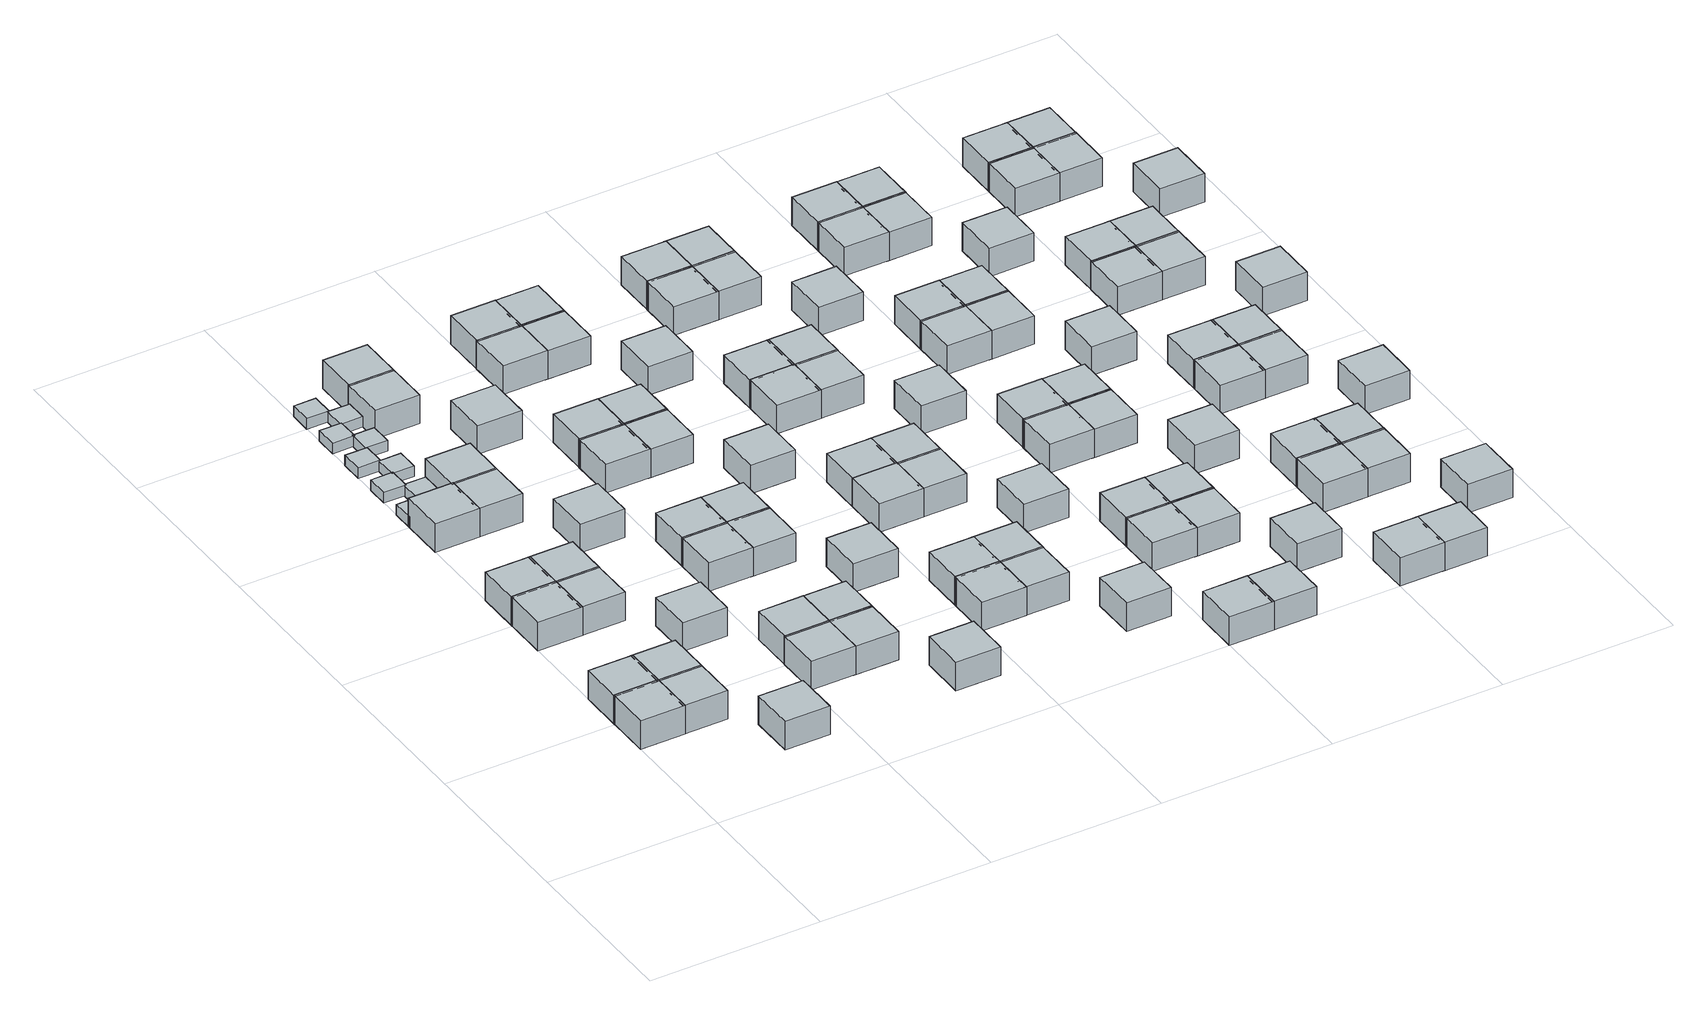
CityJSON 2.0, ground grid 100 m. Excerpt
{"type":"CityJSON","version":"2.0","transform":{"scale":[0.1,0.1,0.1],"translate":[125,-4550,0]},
"CityObjects":{
"object1":{"type":"GenericCityObject","geometry":[{"type":"Solid","lod":"1","boundaries":[[[[0,1,2,3]],[[4,5,1,0]],[[5,6,2,1]],[[6,7,3,2]],[[7,4,0,3]],[[7,6,5,4]]]]}]},
"object2":{"type":"GenericCityObject","geometry":[{"type":"Solid","lod":"1","boundaries":[[[[8,9,10,11]],[[12,13,9,8]],[[13,14,10,9]],[[14,15,11,10]],[[15,12,8,11]],[[15,14,13,12]]]]}]},
"object3":{"type":"GenericCityObject","geometry":[{"type":"Solid","lod":"1","boundaries":[[[[16,17,18,19]],[[20,21,17,16]],[[21,22,18,17]],[[22,23,19,18]],[[23,20,16,19]],[[23,22,21,20]]]]}]},
"object4":{"type":"GenericCityObject","geometry":[{"type":"Solid","lod":"1","boundaries":[[[[24,25,26,27]],[[28,29,25,24]],[[29,30,26,25]],[[30,31,27,26]],[[31,28,24,27]],[[31,30,29,28]]]]}]},
"object5":{"type":"GenericCityObject","geometry":[{"type":"Solid","lod":"1","boundaries":[[[[32,33,34,35]],[[36,37,33,32]],[[37,38,34,33]],[[38,39,35,34]],[[39,36,32,35]],[[39,38,37,36]]]]}]},
"object6":{"type":"GenericCityObject","geometry":[{"type":"Solid","lod":"1","boundaries":[[[[40,41,42,43]],[[44,45,41,40]],[[45,46,42,41]],[[46,47,43,42]],[[47,44,40,43]],[[47,46,45,44]]]]}]},
"object7":{"type":"GenericCityObject","geometry":[{"type":"Solid","lod":"1","boundaries":[[[[48,49,50,51]],[[52,53,49,48]],[[53,54,50,49]],[[54,55,51,50]],[[55,52,48,51]],[[55,54,53,52]]]]}]},
"object8":{"type":"GenericCityObject","geometry":[{"type":"Solid","lod":"1","boundaries":[[[[56,57,58,59]],[[60,61,57,56]],[[61,62,58,57]],[[62,63,59,58]],[[63,60,56,59]],[[63,62,61,60]]]]}]},
"object9":{"type":"GenericCityObject","geometry":[{"type":"Solid","lod":"1","boundaries":[[[[64,65,66,67]],[[68,69,65,64]],[[69,70,66,65]],[[70,71,67,66]],[[71,68,64,67]],[[71,70,69,68]]]]}]},
"object10":{"type":"GenericCityObject","geometry":[{"type":"Solid","lod":"1","boundaries":[[[[72,73,74,75]],[[76,77,73,72]],[[77,78,74,73]],[[78,79,75,74]],[[79,76,72,75]],[[79,78,77,76]]]]}]},
"object11":{"type":"GenericCityObject","geometry":[{"type":"Solid","lod":"1","boundaries":[[[[80,81,82,83]],[[84,85,81,80]],[[85,86,82,81]],[[86,87,83,82]],[[87,84,80,83]],[[87,86,85,84]]]]}]},
"object12":{"type":"GenericCityObject","geometry":[{"type":"Solid","lod":"1","boundaries":[[[[88,89,90,91]],[[92,93,89,88]],[[93,94,90,89]],[[94,95,91,90]],[[95,92,88,91]],[[95,94,93,92]]]]}]},
"object13":{"type":"GenericCityObject","geometry":[{"type":"Solid","lod":"1","boundaries":[[[[96,97,98,99]],[[100,101,97,96]],[[101,102,98,97]],[[102,103,99,98]],[[103,100,96,99]],[[103,102,101,100]]]]}]},
"object14":{"type":"GenericCityObject","geometry":[{"type":"Solid","lod":"1","boundaries":[[[[104,105,106,107]],[[108,109,105,104]],[[109,110,106,105]],[[110,111,107,106]],[[111,108,104,107]],[[111,110,109,108]]]]}]},
"object15":{"type":"GenericCityObject","geometry":[{"type":"Solid","lod":"1","boundaries":[[[[112,113,114,115]],[[116,117,113,112]],[[117,118,114,113]],[[118,119,115,114]],[[119,116,112,115]],[[119,118,117,116]]]]}]},
"object16":{"type":"GenericCityObject","geometry":[{"type":"Solid","lod":"1","boundaries":[[[[120,121,122,123]],[[124,125,121,120]],[[125,126,122,121]],[[126,127,123,122]],[[127,124,120,123]],[[127,126,125,124]]]]}]},
"object17":{"type":"GenericCityObject","geometry":[{"type":"Solid","lod":"1","boundaries":[[[[128,129,130,131]],[[132,133,129,128]],[[133,134,130,129]],[[134,135,131,130]],[[135,132,128,131]],[[135,134,133,132]]]]}]},
"object18":{"type":"GenericCityObject","geometry":[{"type":"Solid","lod":"1","boundaries":[[[[136,137,138,139]],[[140,141,137,136]],[[141,142,138,137]],[[142,143,139,138]],[[143,140,136,139]],[[143,142,141,140]]]]}]},
"object19":{"type":"GenericCityObject","geometry":[{"type":"Solid","lod":"1","boundaries":[[[[144,145,146,147]],[[148,149,145,144]],[[149,150,146,145]],[[150,151,147,146]],[[151,148,144,147]],[[151,150,149,148]]]]}]},
"object20":{"type":"GenericCityObject","geometry":[{"type":"Solid","lod":"1","boundaries":[[[[152,153,154,155]],[[156,157,153,152]],[[157,158,154,153]],[[158,159,155,154]],[[159,156,152,155]],[[159,158,157,156]]]]}]},
"object21":{"type":"GenericCityObject","geometry":[{"type":"Solid","lod":"1","boundaries":[[[[160,161,162,163]],[[164,165,161,160]],[[165,166,162,161]],[[166,167,163,162]],[[167,164,160,163]],[[167,166,165,164]]]]}]},
"object22":{"type":"GenericCityObject","geometry":[{"type":"Solid","lod":"1","boundaries":[[[[168,169,170,171]],[[172,173,169,168]],[[173,174,170,169]],[[174,175,171,170]],[[175,172,168,171]],[[175,174,173,172]]]]}]},
"object23":{"type":"GenericCityObject","geometry":[{"type":"Solid","lod":"1","boundaries":[[[[176,177,178,179]],[[180,181,177,176]],[[181,182,178,177]],[[182,183,179,178]],[[183,180,176,179]],[[183,182,181,180]]]]}]},
"object24":{"type":"GenericCityObject","geometry":[{"type":"Solid","lod":"1","boundaries":[[[[184,185,186,187]],[[188,189,185,184]],[[189,190,186,185]],[[190,191,187,186]],[[191,188,184,187]],[[191,190,189,188]]]]}]},
"object25":{"type":"GenericCityObject","geometry":[{"type":"Solid","lod":"1","boundaries":[[[[192,193,194,195]],[[196,197,193,192]],[[197,198,194,193]],[[198,199,195,194]],[[199,196,192,195]],[[199,198,197,196]]]]}]},
"object26":{"type":"GenericCityObject","geometry":[{"type":"Solid","lod":"1","boundaries":[[[[200,201,202,203]],[[204,205,201,200]],[[205,206,202,201]],[[206,207,203,202]],[[207,204,200,203]],[[207,206,205,204]]]]}]},
"object27":{"type":"GenericCityObject","geometry":[{"type":"Solid","lod":"1","boundaries":[[[[170,208,209,210]],[[211,212,208,170]],[[212,213,209,208]],[[213,214,210,209]],[[214,211,170,210]],[[214,213,212,211]]]]}]},
"object28":{"type":"GenericCityObject","geometry":[{"type":"Solid","lod":"1","boundaries":[[[[215,216,217,218]],[[219,220,216,215]],[[220,221,217,216]],[[221,222,218,217]],[[222,219,215,218]],[[222,221,220,219]]]]}]},
"object29":{"type":"GenericCityObject","geometry":[{"type":"Solid","lod":"1","boundaries":[[[[223,224,225,226]],[[227,228,224,223]],[[228,229,225,224]],[[229,230,226,225]],[[230,227,223,226]],[[230,229,228,227]]]]}]},
"object30":{"type":"GenericCityObject","geometry":[{"type":"Solid","lod":"1","boundaries":[[[[231,232,233,234]],[[235,236,232,231]],[[236,237,233,232]],[[237,238,234,233]],[[238,235,231,234]],[[238,237,236,235]]]]}]},
"object31":{"type":"GenericCityObject","geometry":[{"type":"Solid","lod":"1","boundaries":[[[[239,240,241,242]],[[243,244,240,239]],[[244,245,241,240]],[[245,246,242,241]],[[246,243,239,242]],[[246,245,244,243]]]]}]},
"object32":{"type":"GenericCityObject","geometry":[{"type":"Solid","lod":"1","boundaries":[[[[247,248,249,250]],[[251,252,248,247]],[[252,253,249,248]],[[253,254,250,249]],[[254,251,247,250]],[[254,253,252,251]]]]}]},
"object33":{"type":"GenericCityObject","geometry":[{"type":"Solid","lod":"1","boundaries":[[[[255,256,257,258]],[[259,260,256,255]],[[260,261,257,256]],[[261,262,258,257]],[[262,259,255,258]],[[262,261,260,259]]]]}]},
"object34":{"type":"GenericCityObject","geometry":[{"type":"Solid","lod":"1","boundaries":[[[[263,264,265,266]],[[267,268,264,263]],[[268,269,265,264]],[[269,270,266,265]],[[270,267,263,266]],[[270,269,268,267]]]]}]},
"object35":{"type":"GenericCityObject","geometry":[{"type":"Solid","lod":"1","boundaries":[[[[271,272,273,274]],[[275,276,272,271]],[[276,277,273,272]],[[277,278,274,273]],[[278,275,271,274]],[[278,277,276,275]]]]}]},
"object36":{"type":"GenericCityObject","geometry":[{"type":"Solid","lod":"1","boundaries":[[[[279,280,281,282]],[[283,284,280,279]],[[284,285,281,280]],[[285,286,282,281]],[[286,283,279,282]],[[286,285,284,283]]]]}]},
"object37":{"type":"GenericCityObject","geometry":[{"type":"Solid","lod":"1","boundaries":[[[[287,288,289,290]],[[291,292,288,287]],[[292,293,289,288]],[[293,294,290,289]],[[294,291,287,290]],[[294,293,292,291]]]]}]},
"object38":{"type":"GenericCityObject","geometry":[{"type":"Solid","lod":"1","boundaries":[[[[295,296,297,298]],[[299,300,296,295]],[[300,301,297,296]],[[301,302,298,297]],[[302,299,295,298]],[[302,301,300,299]]]]}]},
"object39":{"type":"GenericCityObject","geometry":[{"type":"Solid","lod":"1","boundaries":[[[[303,304,305,306]],[[307,308,304,303]],[[308,309,305,304]],[[309,310,306,305]],[[310,307,303,306]],[[310,309,308,307]]]]}]},
"object40":{"type":"GenericCityObject","geometry":[{"type":"Solid","lod":"1","boundaries":[[[[311,312,313,314]],[[315,316,312,311]],[[316,317,313,312]],[[317,318,314,313]],[[318,315,311,314]],[[318,317,316,315]]]]}]},
"object41":{"type":"GenericCityObject","geometry":[{"type":"Solid","lod":"1","boundaries":[[[[319,320,321,322]],[[323,324,320,319]],[[324,325,321,320]],[[325,326,322,321]],[[326,323,319,322]],[[326,325,324,323]]]]}]},
"object42":{"type":"GenericCityObject","geometry":[{"type":"Solid","lod":"1","boundaries":[[[[327,328,329,330]],[[331,332,328,327]],[[332,333,329,328]],[[333,334,330,329]],[[334,331,327,330]],[[334,333,332,331]]]]}]},
"object43":{"type":"GenericCityObject","geometry":[{"type":"Solid","lod":"1","boundaries":[[[[335,336,337,338]],[[339,340,336,335]],[[340,341,337,336]],[[341,342,338,337]],[[342,339,335,338]],[[342,341,340,339]]]]}]},
"object44":{"type":"GenericCityObject","geometry":[{"type":"Solid","lod":"1","boundaries":[[[[343,344,345,346]],[[347,348,344,343]],[[348,349,345,344]],[[349,350,346,345]],[[350,347,343,346]],[[350,349,348,347]]]]}]},
"object45":{"type":"GenericCityObject","geometry":[{"type":"Solid","lod":"1","boundaries":[[[[351,352,353,354]],[[355,356,352,351]],[[356,357,353,352]],[[357,358,354,353]],[[358,355,351,354]],[[358,357,356,355]]]]}]},
"object46":{"type":"GenericCityObject","geometry":[{"type":"Solid","lod":"1","boundaries":[[[[359,360,361,362]],[[363,364,360,359]],[[364,365,361,360]],[[365,366,362,361]],[[366,363,359,362]],[[366,365,364,363]]]]}]},
"object47":{"type":"GenericCityObject","geometry":[{"type":"Solid","lod":"1","boundaries":[[[[367,368,369,370]],[[371,372,368,367]],[[372,373,369,368]],[[373,374,370,369]],[[374,371,367,370]],[[374,373,372,371]]]]}]},
"object48":{"type":"GenericCityObject","geometry":[{"type":"Solid","lod":"1","boundaries":[[[[375,376,377,378]],[[379,380,376,375]],[[380,381,377,376]],[[381,382,378,377]],[[382,379,375,378]],[[382,381,380,379]]]]}]},
"object49":{"type":"GenericCityObject","geometry":[{"type":"Solid","lod":"1","boundaries":[[[[383,384,385,386]],[[387,388,384,383]],[[388,389,385,384]],[[389,390,386,385]],[[390,387,383,386]],[[390,389,388,387]]]]}]},
"object50":{"type":"GenericCityObject","geometry":[{"type":"Solid","lod":"1","boundaries":[[[[391,392,393,394]],[[395,396,392,391]],[[396,397,393,392]],[[397,398,394,393]],[[398,395,391,394]],[[398,397,396,395]]]]}]},
"object51":{"type":"GenericCityObject","geometry":[{"type":"Solid","lod":"1","boundaries":[[[[399,400,401,402]],[[403,404,400,399]],[[404,405,401,400]],[[405,406,402,401]],[[406,403,399,402]],[[406,405,404,403]]]]}]},
"object52":{"type":"GenericCityObject","geometry":[{"type":"Solid","lod":"1","boundaries":[[[[407,408,409,410]],[[411,412,408,407]],[[412,413,409,408]],[[413,414,410,409]],[[414,411,407,410]],[[414,413,412,411]]]]}]},
"object53":{"type":"GenericCityObject","geometry":[{"type":"Solid","lod":"1","boundaries":[[[[415,416,417,418]],[[419,420,416,415]],[[420,421,417,416]],[[421,422,418,417]],[[422,419,415,418]],[[422,421,420,419]]]]}]},
"object54":{"type":"GenericCityObject","geometry":[{"type":"Solid","lod":"1","boundaries":[[[[423,424,425,426]],[[427,428,424,423]],[[428,429,425,424]],[[429,430,426,425]],[[430,427,423,426]],[[430,429,428,427]]]]}]},
"object55":{"type":"GenericCityObject","geometry":[{"type":"Solid","lod":"1","boundaries":[[[[431,432,433,434]],[[435,436,432,431]],[[436,437,433,432]],[[437,438,434,433]],[[438,435,431,434]],[[438,437,436,435]]]]}]},
"object56":{"type":"GenericCityObject","geometry":[{"type":"Solid","lod":"1","boundaries":[[[[439,440,441,442]],[[443,444,440,439]],[[444,445,441,440]],[[445,446,442,441]],[[446,443,439,442]],[[446,445,444,443]]]]}]},
"object57":{"type":"GenericCityObject","geometry":[{"type":"Solid","lod":"1","boundaries":[[[[447,448,449,450]],[[451,452,448,447]],[[452,453,449,448]],[[453,454,450,449]],[[454,451,447,450]],[[454,453,452,451]]]]}]},
"object58":{"type":"GenericCityObject","geometry":[{"type":"Solid","lod":"1","boundaries":[[[[455,456,457,458]],[[459,460,456,455]],[[460,461,457,456]],[[461,462,458,457]],[[462,459,455,458]],[[462,461,460,459]]]]}]},
"object59":{"type":"GenericCityObject","geometry":[{"type":"Solid","lod":"1","boundaries":[[[[463,464,465,466]],[[467,468,464,463]],[[468,469,465,464]],[[469,470,466,465]],[[470,467,463,466]],[[470,469,468,467]]]]}]},
"object60":{"type":"GenericCityObject","geometry":[{"type":"Solid","lod":"1","boundaries":[[[[471,472,473,474]],[[475,476,472,471]],[[476,477,473,472]],[[477,478,474,473]],[[478,475,471,474]],[[478,477,476,475]]]]}]},
"object61":{"type":"GenericCityObject","geometry":[{"type":"Solid","lod":"1","boundaries":[[[[479,480,481,482]],[[483,484,480,479]],[[484,485,481,480]],[[485,486,482,481]],[[486,483,479,482]],[[486,485,484,483]]]]}]},
"object62":{"type":"GenericCityObject","geometry":[{"type":"Solid","lod":"1","boundaries":[[[[487,488,489,490]],[[491,492,488,487]],[[492,493,489,488]],[[493,494,490,489]],[[494,491,487,490]],[[494,493,492,491]]]]}]},
"object63":{"type":"GenericCityObject","geometry":[{"type":"Solid","lod":"1","boundaries":[[[[495,496,497,498]],[[499,500,496,495]],[[500,501,497,496]],[[501,502,498,497]],[[502,499,495,498]],[[502,501,500,499]]]]}]},
"object64":{"type":"GenericCityObject","geometry":[{"type":"Solid","lod":"1","boundaries":[[[[503,504,505,506]],[[507,508,504,503]],[[508,509,505,504]],[[509,510,506,505]],[[510,507,503,506]],[[510,509,508,507]]]]}]},
"object65":{"type":"GenericCityObject","geometry":[{"type":"Solid","lod":"1","boundaries":[[[[511,512,513,514]],[[515,516,512,511]],[[516,517,513,512]],[[517,518,514,513]],[[518,515,511,514]],[[518,517,516,515]]]]}]},
"object66":{"type":"GenericCityObject","geometry":[{"type":"Solid","lod":"1","boundaries":[[[[519,520,521,522]],[[523,524,520,519]],[[524,525,521,520]],[[525,526,522,521]],[[526,523,519,522]],[[526,525,524,523]]]]}]},
"object67":{"type":"GenericCityObject","geometry":[{"type":"Solid","lod":"1","boundaries":[[[[527,528,529,530]],[[531,532,528,527]],[[532,533,529,528]],[[533,534,530,529]],[[534,531,527,530]],[[534,533,532,531]]]]}]},
"object68":{"type":"GenericCityObject","geometry":[{"type":"Solid","lod":"1","boundaries":[[[[535,536,537,538]],[[539,540,536,535]],[[540,541,537,536]],[[541,542,538,537]],[[542,539,535,538]],[[542,541,540,539]]]]}]},
"object69":{"type":"GenericCityObject","geometry":[{"type":"Solid","lod":"1","boundaries":[[[[543,544,545,546]],[[547,548,544,543]],[[548,549,545,544]],[[549,550,546,545]],[[550,547,543,546]],[[550,549,548,547]]]]}]},
"object70":{"type":"GenericCityObject","geometry":[{"type":"Solid","lod":"1","boundaries":[[[[551,552,553,554]],[[555,556,552,551]],[[556,557,553,552]],[[557,558,554,553]],[[558,555,551,554]],[[558,557,556,555]]]]}]},
"object71":{"type":"GenericCityObject","geometry":[{"type":"Solid","lod":"1","boundaries":[[[[559,560,561,562]],[[563,564,560,559]],[[564,565,561,560]],[[565,566,562,561]],[[566,563,559,562]],[[566,565,564,563]]]]}]},
"object72":{"type":"GenericCityObject","geometry":[{"type":"Solid","lod":"1","boundaries":[[[[567,568,569,570]],[[571,572,568,567]],[[572,573,569,568]],[[573,574,570,569]],[[574,571,567,570]],[[574,573,572,571]]]]}]},
"object73":{"type":"GenericCityObject","geometry":[{"type":"Solid","lod":"1","boundaries":[[[[575,576,577,578]],[[579,580,576,575]],[[580,581,577,576]],[[581,582,578,577]],[[582,579,575,578]],[[582,581,580,579]]]]}]},
"object74":{"type":"GenericCityObject","geometry":[{"type":"Solid","lod":"1","boundaries":[[[[583,584,585,586]],[[587,588,584,583]],[[588,589,585,584]],[[589,590,586,585]],[[590,587,583,586]],[[590,589,588,587]]]]}]},
"object75":{"type":"GenericCityObject","geometry":[{"type":"Solid","lod":"1","boundaries":[[[[591,592,593,594]],[[595,596,592,591]],[[596,597,593,592]],[[597,598,594,593]],[[598,595,591,594]],[[598,597,596,595]]]]}]},
"object76":{"type":"GenericCityObject","geometry":[{"type":"Solid","lod":"1","boundaries":[[[[599,600,601,602]],[[603,604,600,599]],[[604,605,601,600]],[[605,606,602,601]],[[606,603,599,602]],[[606,605,604,603]]]]}]},
"object77":{"type":"GenericCityObject","geometry":[{"type":"Solid","lod":"1","boundaries":[[[[607,608,609,610]],[[611,612,608,607]],[[612,613,609,608]],[[613,614,610,609]],[[614,611,607,610]],[[614,613,612,611]]]]}]},
"object78":{"type":"GenericCityObject","geometry":[{"type":"Solid","lod":"1","boundaries":[[[[615,616,617,618]],[[619,620,616,615]],[[620,621,617,616]],[[621,622,618,617]],[[622,619,615,618]],[[622,621,620,619]]]]}]},
"object79":{"type":"GenericCityObject","geometry":[{"type":"Solid","lod":"1","boundaries":[[[[623,624,625,626]],[[627,628,624,623]],[[628,629,625,624]],[[629,630,626,625]],[[630,627,623,626]],[[630,629,628,627]]]]}]},
"object80":{"type":"GenericCityObject","geometry":[{"type":"Solid","lod":"1","boundaries":[[[[631,632,633,634]],[[635,636,632,631]],[[636,637,633,632]],[[637,638,634,633]],[[638,635,631,634]],[[638,637,636,635]]]]}]},
"object81":{"type":"GenericCityObject","geometry":[{"type":"Solid","lod":"1","boundaries":[[[[639,640,641,642]],[[643,644,640,639]],[[644,645,641,640]],[[645,646,642,641]],[[646,643,639,642]],[[646,645,644,643]]]]}]},
"object82":{"type":"GenericCityObject","geometry":[{"type":"Solid","lod":"1","boundaries":[[[[647,648,649,650]],[[651,652,648,647]],[[652,653,649,648]],[[653,654,650,649]],[[654,651,647,650]],[[654,653,652,651]]]]}]},
"object83":{"type":"GenericCityObject","geometry":[{"type":"Solid","lod":"1","boundaries":[[[[655,656,657,658]],[[659,660,656,655]],[[660,661,657,656]],[[661,662,658,657]],[[662,659,655,658]],[[662,661,660,659]]]]}]},
"object84":{"type":"GenericCityObject","geometry":[{"type":"Solid","lod":"1","boundaries":[[[[663,664,665,666]],[[667,668,664,663]],[[668,669,665,664]],[[669,670,666,665]],[[670,667,663,666]],[[670,669,668,667]]]]}]},
"object85":{"type":"GenericCityObject","geometry":[{"type":"Solid","lod":"1","boundaries":[[[[671,672,673,674]],[[675,676,672,671]],[[676,677,673,672]],[[677,678,674,673]],[[678,675,671,674]],[[678,677,676,675]]]]}]},
"object86":{"type":"GenericCityObject","geometry":[{"type":"Solid","lod":"1","boundaries":[[[[679,680,681,682]],[[683,684,680,679]],[[684,685,681,680]],[[685,686,682,681]],[[686,683,679,682]],[[686,685,684,683]]]]}]},
"object87":{"type":"GenericCityObject","geometry":[{"type":"Solid","lod":"1","boundaries":[[[[687,688,689,690]],[[691,692,688,687]],[[692,693,689,688]],[[693,694,690,689]],[[694,691,687,690]],[[694,693,692,691]]]]}]},
"object88":{"type":"GenericCityObject","geometry":[{"type":"Solid","lod":"1","boundaries":[[[[695,696,697,698]],[[699,700,696,695]],[[700,701,697,696]],[[701,702,698,697]],[[702,699,695,698]],[[702,701,700,699]]]]}]},
"object89":{"type":"GenericCityObject","geometry":[{"type":"Solid","lod":"1","boundaries":[[[[703,704,705,706]],[[707,708,704,703]],[[708,709,705,704]],[[709,710,706,705]],[[710,707,703,706]],[[710,709,708,707]]]]}]},
"object90":{"type":"GenericCityObject","geometry":[{"type":"Solid","lod":"1","boundaries":[[[[711,712,713,714]],[[715,716,712,711]],[[716,717,713,712]],[[717,718,714,713]],[[718,715,711,714]],[[718,717,716,715]]]]}]},
"object91":{"type":"GenericCityObject","geometry":[{"type":"Solid","lod":"1","boundaries":[[[[719,720,721,722]],[[723,724,720,719]],[[724,725,721,720]],[[725,726,722,721]],[[726,723,719,722]],[[726,725,724,723]]]]}]},
"object92":{"type":"GenericCityObject","geometry":[{"type":"Solid","lod":"1","boundaries":[[[[727,728,729,730]],[[731,732,728,727]],[[732,733,729,728]],[[733,734,730,729]],[[734,731,727,730]],[[734,733,732,731]]]]}]},
"object93":{"type":"GenericCityObject","geometry":[{"type":"Solid","lod":"1","boundaries":[[[[735,736,737,738]],[[739,740,736,735]],[[740,741,737,736]],[[741,742,738,737]],[[742,739,735,738]],[[742,741,740,739]]]]}]},
"object94":{"type":"GenericCityObject","geometry":[{"type":"Solid","lod":"1","boundaries":[[[[743,744,745,746]],[[747,748,744,743]],[[748,749,745,744]],[[749,750,746,745]],[[750,747,743,746]],[[750,749,748,747]]]]}]},
"object95":{"type":"GenericCityObject","geometry":[{"type":"Solid","lod":"1","boundaries":[[[[751,752,753,754]],[[755,756,752,751]],[[756,757,753,752]],[[757,758,754,753]],[[758,755,751,754]],[[758,757,756,755]]]]}]},
"object96":{"type":"GenericCityObject","geometry":[{"type":"Solid","lod":"1","boundaries":[[[[759,760,761,762]],[[763,764,760,759]],[[764,765,761,760]],[[765,766,762,761]],[[766,763,759,762]],[[766,765,764,763]]]]}]},
"object97":{"type":"GenericCityObject","geometry":[{"type":"Solid","lod":"1","boundaries":[[[[767,768,769,770]],[[771,772,768,767]],[[772,773,769,768]],[[773,774,770,769]],[[774,771,767,770]],[[774,773,772,771]]]]}]},
"object98":{"type":"GenericCityObject","geometry":[{"type":"Solid","lod":"1","boundaries":[[[[775,776,777,778]],[[779,780,776,775]],[[780,781,777,776]],[[781,782,778,777]],[[782,779,775,778]],[[782,781,780,779]]]]}]},
"object99":{"type":"GenericCityObject","geometry":[{"type":"Solid","lod":"1","boundaries":[[[[783,784,785,786]],[[787,788,784,783]],[[788,789,785,784]],[[789,790,786,785]],[[790,787,783,786]],[[790,789,788,787]]]]}]},
"object100":{"type":"GenericCityObject","geometry":[{"type":"Solid","lod":"1","boundaries":[[[[791,792,793,794]],[[795,796,792,791]],[[796,797,793,792]],[[797,798,794,793]],[[798,795,791,794]],[[798,797,796,795]]]]}]},
"object101":{"type":"GenericCityObject","geometry":[{"type":"Solid","lod":"1","boundaries":[[[[799,800,801,802]],[[803,804,800,799]],[[804,805,801,800]],[[805,806,802,801]],[[806,803,799,802]],[[806,805,804,803]]]]}]},
"object102":{"type":"GenericCityObject","geometry":[{"type":"Solid","lod":"1","boundaries":[[[[807,808,809,810]],[[811,812,808,807]],[[812,813,809,808]],[[813,814,810,809]],[[814,811,807,810]],[[814,813,812,811]]]]}]},
"object103":{"type":"GenericCityObject","geometry":[{"type":"Solid","lod":"1","boundaries":[[[[815,816,817,818]],[[819,820,816,815]],[[820,821,817,816]],[[821,822,818,817]],[[822,819,815,818]],[[822,821,820,819]]]]}]},
"object104":{"type":"GenericCityObject","geometry":[{"type":"Solid","lod":"1","boundaries":[[[[823,824,825,826]],[[827,828,824,823]],[[828,829,825,824]],[[829,830,826,825]],[[830,827,823,826]],[[830,829,828,827]]]]}]},
"object105":{"type":"GenericCityObject","geometry":[{"type":"Solid","lod":"1","boundaries":[[[[831,832,833,834]],[[835,836,832,831]],[[836,837,833,832]],[[837,838,834,833]],[[838,835,831,834]],[[838,837,836,835]]]]}]},
"object106":{"type":"GenericCityObject","geometry":[{"type":"Solid","lod":"1","boundaries":[[[[839,840,841,842]],[[843,844,840,839]],[[844,845,841,840]],[[845,846,842,841]],[[846,843,839,842]],[[846,845,844,843]]]]}]},
"object107":{"type":"GenericCityObject","geometry":[{"type":"Solid","lod":"1","boundaries":[[[[847,848,849,850]],[[851,852,848,847]],[[852,853,849,848]],[[853,854,850,849]],[[854,851,847,850]],[[854,853,852,851]]]]}]},
"object108":{"type":"GenericCityObject","geometry":[{"type":"Solid","lod":"1","boundaries":[[[[855,856,857,858]],[[859,860,856,855]],[[860,861,857,856]],[[861,862,858,857]],[[862,859,855,858]],[[862,861,860,859]]]]}]},
"object109":{"type":"GenericCityObject","geometry":[{"type":"Solid","lod":"1","boundaries":[[[[863,864,865,866]],[[867,868,864,863]],[[868,869,865,864]],[[869,870,866,865]],[[870,867,863,866]],[[870,869,868,867]]]]}]},
"object110":{"type":"GenericCityObject","geometry":[{"type":"Solid","lod":"1","boundaries":[[[[871,872,873,874]],[[875,876,872,871]],[[876,877,873,872]],[[877,878,874,873]],[[878,875,871,874]],[[878,877,876,875]]]]}]}
},
"vertices":[
[0,750,0],[262,750,0],[262,1012,0],[0,1012,0],[0,750,175],[262,750,175],[262,1012,175],[0,1012,175],
[0,1000,0],[262,1000,0],[262,1262,0],[0,1262,0],[0,1000,175],[262,1000,175],[262,1262,175],[0,1262,175],
[250,750,0],[512,750,0],[512,1012,0],[250,1012,0],[250,750,175],[512,750,175],[512,1012,175],[250,1012,175],
[0,1750,0],[262,1750,0],[262,2012,0],[0,2012,0],[0,1750,175],[262,1750,175],[262,2012,175],[0,2012,175],
[250,1000,0],[512,1000,0],[512,1262,0],[250,1262,0],[250,1000,175],[512,1000,175],[512,1262,175],[250,1262,175],
[0,2000,0],[262,2000,0],[262,2262,0],[0,2262,0],[0,2000,175],[262,2000,175],[262,2262,175],[0,2262,175],
[620,370,0],[882,370,0],[882,632,0],[620,632,0],[620,370,175],[882,370,175],[882,632,175],[620,632,175],
[250,1750,0],[512,1750,0],[512,2012,0],[250,2012,0],[250,1750,175],[512,1750,175],[512,2012,175],[250,2012,175],
[0,3000,0],[130,3000,0],[130,3130,0],[0,3130,0],[0,3000,65],[130,3000,65],[130,3130,65],[0,3130,65],
[0,2750,0],[262,2750,0],[262,3012,0],[0,3012,0],[0,2750,175],[262,2750,175],[262,3012,175],[0,3012,175],
[250,2000,0],[512,2000,0],[512,2262,0],[250,2262,0],[250,2000,175],[512,2000,175],[512,2262,175],[250,2262,175],
[0,3250,0],[130,3250,0],[130,3380,0],[0,3380,0],[0,3250,65],[130,3250,65],[130,3380,65],[0,3380,65],
[0,3500,0],[130,3500,0],[130,3630,0],[0,3630,0],[0,3500,65],[130,3500,65],[130,3630,65],[0,3630,65],
[120,3130,0],[250,3130,0],[250,3260,0],[120,3260,0],[120,3130,65],[250,3130,65],[250,3260,65],[120,3260,65],
[620,1370,0],[882,1370,0],[882,1632,0],[620,1632,0],[620,1370,175],[882,1370,175],[882,1632,175],[620,1632,175],
[0,3750,0],[130,3750,0],[130,3880,0],[0,3880,0],[0,3750,65],[130,3750,65],[130,3880,65],[0,3880,65],
[120,3370,0],[250,3370,0],[250,3500,0],[120,3500,0],[120,3370,65],[250,3370,65],[250,3500,65],[120,3500,65],
[250,2750,0],[512,2750,0],[512,3012,0],[250,3012,0],[250,2750,175],[512,2750,175],[512,3012,175],[250,3012,175],
[0,4000,0],[130,4000,0],[130,4130,0],[0,4130,0],[0,4000,65],[130,4000,65],[130,4130,65],[0,4130,65],
[120,3630,0],[250,3630,0],[250,3760,0],[120,3760,0],[120,3630,65],[250,3630,65],[250,3760,65],[120,3760,65],
[250,3000,0],[512,3000,0],[512,3262,0],[250,3262,0],[250,3000,175],[512,3000,175],[512,3262,175],[250,3262,175],
[120,3870,0],[250,3870,0],[250,4000,0],[120,4000,0],[120,3870,65],[250,3870,65],[250,4000,65],[120,4000,65],
[1000,750,0],[1262,750,0],[1262,1012,0],[1000,1012,0],[1000,750,175],[1262,750,175],[1262,1012,175],[1000,1012,175],
[1000,1000,0],[1262,1000,0],[1262,1262,0],[1000,1262,0],[1000,1000,175],[1262,1000,175],[1262,1262,175],[1000,1262,175],
[620,2370,0],[882,2370,0],[882,2632,0],[620,2632,0],[620,2370,175],[882,2370,175],[882,2632,175],[620,2632,175],
[250,3750,0],[512,3750,0],[512,4012,0],[250,4012,0],[250,3750,175],[512,3750,175],[512,4012,175],[250,4012,175],
[512,4000,0],[512,4262,0],[250,4262,0],[250,4000,175],[512,4000,175],[512,4262,175],[250,4262,175],
[1250,750,0],[1512,750,0],[1512,1012,0],[1250,1012,0],[1250,750,175],[1512,750,175],[1512,1012,175],[1250,1012,175],
[1000,1750,0],[1262,1750,0],[1262,2012,0],[1000,2012,0],[1000,1750,175],[1262,1750,175],[1262,2012,175],[1000,2012,175],
[1250,1000,0],[1512,1000,0],[1512,1262,0],[1250,1262,0],[1250,1000,175],[1512,1000,175],[1512,1262,175],[1250,1262,175],
[1000,2000,0],[1262,2000,0],[1262,2262,0],[1000,2262,0],[1000,2000,175],[1262,2000,175],[1262,2262,175],[1000,2262,175],
[620,3370,0],[882,3370,0],[882,3632,0],[620,3632,0],[620,3370,175],[882,3370,175],[882,3632,175],[620,3632,175],
[1620,370,0],[1882,370,0],[1882,632,0],[1620,632,0],[1620,370,175],[1882,370,175],[1882,632,175],[1620,632,175],
[1250,1750,0],[1512,1750,0],[1512,2012,0],[1250,2012,0],[1250,1750,175],[1512,1750,175],[1512,2012,175],[1250,2012,175],
[1000,2750,0],[1262,2750,0],[1262,3012,0],[1000,3012,0],[1000,2750,175],[1262,2750,175],[1262,3012,175],[1000,3012,175],
[1250,2000,0],[1512,2000,0],[1512,2262,0],[1250,2262,0],[1250,2000,175],[1512,2000,175],[1512,2262,175],[1250,2262,175],
[1000,3000,0],[1262,3000,0],[1262,3262,0],[1000,3262,0],[1000,3000,175],[1262,3000,175],[1262,3262,175],[1000,3262,175],
[1620,1370,0],[1882,1370,0],[1882,1632,0],[1620,1632,0],[1620,1370,175],[1882,1370,175],[1882,1632,175],[1620,1632,175],
[1250,2750,0],[1512,2750,0],[1512,3012,0],[1250,3012,0],[1250,2750,175],[1512,2750,175],[1512,3012,175],[1250,3012,175],
[1000,3750,0],[1262,3750,0],[1262,4012,0],[1000,4012,0],[1000,3750,175],[1262,3750,175],[1262,4012,175],[1000,4012,175],
[1250,3000,0],[1512,3000,0],[1512,3262,0],[1250,3262,0],[1250,3000,175],[1512,3000,175],[1512,3262,175],[1250,3262,175],
[1000,4000,0],[1262,4000,0],[1262,4262,0],[1000,4262,0],[1000,4000,175],[1262,4000,175],[1262,4262,175],[1000,4262,175],
[2000,750,0],[2262,750,0],[2262,1012,0],[2000,1012,0],[2000,750,175],[2262,750,175],[2262,1012,175],[2000,1012,175],
[2000,1000,0],[2262,1000,0],[2262,1262,0],[2000,1262,0],[2000,1000,175],[2262,1000,175],[2262,1262,175],[2000,1262,175],
[1620,2370,0],[1882,2370,0],[1882,2632,0],[1620,2632,0],[1620,2370,175],[1882,2370,175],[1882,2632,175],[1620,2632,175],
[1250,3750,0],[1512,3750,0],[1512,4012,0],[1250,4012,0],[1250,3750,175],[1512,3750,175],[1512,4012,175],[1250,4012,175],
[1250,4000,0],[1512,4000,0],[1512,4262,0],[1250,4262,0],[1250,4000,175],[1512,4000,175],[1512,4262,175],[1250,4262,175],
[2250,750,0],[2512,750,0],[2512,1012,0],[2250,1012,0],[2250,750,175],[2512,750,175],[2512,1012,175],[2250,1012,175],
[2000,1750,0],[2262,1750,0],[2262,2012,0],[2000,2012,0],[2000,1750,175],[2262,1750,175],[2262,2012,175],[2000,2012,175],
[2250,1000,0],[2512,1000,0],[2512,1262,0],[2250,1262,0],[2250,1000,175],[2512,1000,175],[2512,1262,175],[2250,1262,175],
[2000,2000,0],[2262,2000,0],[2262,2262,0],[2000,2262,0],[2000,2000,175],[2262,2000,175],[2262,2262,175],[2000,2262,175],
[1620,3370,0],[1882,3370,0],[1882,3632,0],[1620,3632,0],[1620,3370,175],[1882,3370,175],[1882,3632,175],[1620,3632,175],
[2620,370,0],[2882,370,0],[2882,632,0],[2620,632,0],[2620,370,175],[2882,370,175],[2882,632,175],[2620,632,175],
[2250,1750,0],[2512,1750,0],[2512,2012,0],[2250,2012,0],[2250,1750,175],[2512,1750,175],[2512,2012,175],[2250,2012,175],
[2000,2750,0],[2262,2750,0],[2262,3012,0],[2000,3012,0],[2000,2750,175],[2262,2750,175],[2262,3012,175],[2000,3012,175],
[2250,2000,0],[2512,2000,0],[2512,2262,0],[2250,2262,0],[2250,2000,175],[2512,2000,175],[2512,2262,175],[2250,2262,175],
[2000,3000,0],[2262,3000,0],[2262,3262,0],[2000,3262,0],[2000,3000,175],[2262,3000,175],[2262,3262,175],[2000,3262,175],
[3000,0,0],[3262,0,0],[3262,262,0],[3000,262,0],[3000,0,175],[3262,0,175],[3262,262,175],[3000,262,175],
[2620,1370,0],[2882,1370,0],[2882,1632,0],[2620,1632,0],[2620,1370,175],[2882,1370,175],[2882,1632,175],[2620,1632,175],
[2250,2750,0],[2512,2750,0],[2512,3012,0],[2250,3012,0],[2250,2750,175],[2512,2750,175],[2512,3012,175],[2250,3012,175],
[2000,3750,0],[2262,3750,0],[2262,4012,0],[2000,4012,0],[2000,3750,175],[2262,3750,175],[2262,4012,175],[2000,4012,175],
[2250,3000,0],[2512,3000,0],[2512,3262,0],[2250,3262,0],[2250,3000,175],[2512,3000,175],[2512,3262,175],[2250,3262,175],
[2000,4000,0],[2262,4000,0],[2262,4262,0],[2000,4262,0],[2000,4000,175],[2262,4000,175],[2262,4262,175],[2000,4262,175],
[3000,750,0],[3262,750,0],[3262,1012,0],[3000,1012,0],[3000,750,175],[3262,750,175],[3262,1012,175],[3000,1012,175],
[3250,0,0],[3512,0,0],[3512,262,0],[3250,262,0],[3250,0,175],[3512,0,175],[3512,262,175],[3250,262,175],
[3000,1000,0],[3262,1000,0],[3262,1262,0],[3000,1262,0],[3000,1000,175],[3262,1000,175],[3262,1262,175],[3000,1262,175],
[2620,2370,0],[2882,2370,0],[2882,2632,0],[2620,2632,0],[2620,2370,175],[2882,2370,175],[2882,2632,175],[2620,2632,175],
[2250,3750,0],[2512,3750,0],[2512,4012,0],[2250,4012,0],[2250,3750,175],[2512,3750,175],[2512,4012,175],[2250,4012,175],
[2250,4000,0],[2512,4000,0],[2512,4262,0],[2250,4262,0],[2250,4000,175],[2512,4000,175],[2512,4262,175],[2250,4262,175],
[3250,750,0],[3512,750,0],[3512,1012,0],[3250,1012,0],[3250,750,175],[3512,750,175],[3512,1012,175],[3250,1012,175],
[3000,1750,0],[3262,1750,0],[3262,2012,0],[3000,2012,0],[3000,1750,175],[3262,1750,175],[3262,2012,175],[3000,2012,175],
[3250,1000,0],[3512,1000,0],[3512,1262,0],[3250,1262,0],[3250,1000,175],[3512,1000,175],[3512,1262,175],[3250,1262,175],
[3000,2000,0],[3262,2000,0],[3262,2262,0],[3000,2262,0],[3000,2000,175],[3262,2000,175],[3262,2262,175],[3000,2262,175],
[2620,3370,0],[2882,3370,0],[2882,3632,0],[2620,3632,0],[2620,3370,175],[2882,3370,175],[2882,3632,175],[2620,3632,175],
[3620,370,0],[3882,370,0],[3882,632,0],[3620,632,0],[3620,370,175],[3882,370,175],[3882,632,175],[3620,632,175],
[3250,1750,0],[3512,1750,0],[3512,2012,0],[3250,2012,0],[3250,1750,175],[3512,1750,175],[3512,2012,175],[3250,2012,175],
[3000,2750,0],[3262,2750,0],[3262,3012,0],[3000,3012,0],[3000,2750,175],[3262,2750,175],[3262,3012,175],[3000,3012,175],
[3250,2000,0],[3512,2000,0],[3512,2262,0],[3250,2262,0],[3250,2000,175],[3512,2000,175],[3512,2262,175],[3250,2262,175],
[3000,3000,0],[3262,3000,0],[3262,3262,0],[3000,3262,0],[3000,3000,175],[3262,3000,175],[3262,3262,175],[3000,3262,175],
[4000,0,0],[4262,0,0],[4262,262,0],[4000,262,0],[4000,0,175],[4262,0,175],[4262,262,175],[4000,262,175],
[3620,1370,0],[3882,1370,0],[3882,1632,0],[3620,1632,0],[3620,1370,175],[3882,1370,175],[3882,1632,175],[3620,1632,175],
[3250,2750,0],[3512,2750,0],[3512,3012,0],[3250,3012,0],[3250,2750,175],[3512,2750,175],[3512,3012,175],[3250,3012,175],
[3000,3750,0],[3262,3750,0],[3262,4012,0],[3000,4012,0],[3000,3750,175],[3262,3750,175],[3262,4012,175],[3000,4012,175],
[3250,3000,0],[3512,3000,0],[3512,3262,0],[3250,3262,0],[3250,3000,175],[3512,3000,175],[3512,3262,175],[3250,3262,175],
[3000,4000,0],[3262,4000,0],[3262,4262,0],[3000,4262,0],[3000,4000,175],[3262,4000,175],[3262,4262,175],[3000,4262,175],
[4000,750,0],[4262,750,0],[4262,1012,0],[4000,1012,0],[4000,750,175],[4262,750,175],[4262,1012,175],[4000,1012,175],
[4250,0,0],[4512,0,0],[4512,262,0],[4250,262,0],[4250,0,175],[4512,0,175],[4512,262,175],[4250,262,175],
[4000,1000,0],[4262,1000,0],[4262,1262,0],[4000,1262,0],[4000,1000,175],[4262,1000,175],[4262,1262,175],[4000,1262,175],
[3620,2370,0],[3882,2370,0],[3882,2632,0],[3620,2632,0],[3620,2370,175],[3882,2370,175],[3882,2632,175],[3620,2632,175],
[3250,3750,0],[3512,3750,0],[3512,4012,0],[3250,4012,0],[3250,3750,175],[3512,3750,175],[3512,4012,175],[3250,4012,175],
[3250,4000,0],[3512,4000,0],[3512,4262,0],[3250,4262,0],[3250,4000,175],[3512,4000,175],[3512,4262,175],[3250,4262,175],
[4250,750,0],[4512,750,0],[4512,1012,0],[4250,1012,0],[4250,750,175],[4512,750,175],[4512,1012,175],[4250,1012,175],
[4000,1750,0],[4262,1750,0],[4262,2012,0],[4000,2012,0],[4000,1750,175],[4262,1750,175],[4262,2012,175],[4000,2012,175],
[4250,1000,0],[4512,1000,0],[4512,1262,0],[4250,1262,0],[4250,1000,175],[4512,1000,175],[4512,1262,175],[4250,1262,175],
[4000,2000,0],[4262,2000,0],[4262,2262,0],[4000,2262,0],[4000,2000,175],[4262,2000,175],[4262,2262,175],[4000,2262,175],
[3620,3370,0],[3882,3370,0],[3882,3632,0],[3620,3632,0],[3620,3370,175],[3882,3370,175],[3882,3632,175],[3620,3632,175],
[4620,370,0],[4882,370,0],[4882,632,0],[4620,632,0],[4620,370,175],[4882,370,175],[4882,632,175],[4620,632,175],
[4250,1750,0],[4512,1750,0],[4512,2012,0],[4250,2012,0],[4250,1750,175],[4512,1750,175],[4512,2012,175],[4250,2012,175],
[4000,2750,0],[4262,2750,0],[4262,3012,0],[4000,3012,0],[4000,2750,175],[4262,2750,175],[4262,3012,175],[4000,3012,175],
[4250,2000,0],[4512,2000,0],[4512,2262,0],[4250,2262,0],[4250,2000,175],[4512,2000,175],[4512,2262,175],[4250,2262,175],
[4000,3000,0],[4262,3000,0],[4262,3262,0],[4000,3262,0],[4000,3000,175],[4262,3000,175],[4262,3262,175],[4000,3262,175],
[4620,1370,0],[4882,1370,0],[4882,1632,0],[4620,1632,0],[4620,1370,175],[4882,1370,175],[4882,1632,175],[4620,1632,175],
[4250,2750,0],[4512,2750,0],[4512,3012,0],[4250,3012,0],[4250,2750,175],[4512,2750,175],[4512,3012,175],[4250,3012,175],
[4000,3750,0],[4262,3750,0],[4262,4012,0],[4000,4012,0],[4000,3750,175],[4262,3750,175],[4262,4012,175],[4000,4012,175],
[4250,3000,0],[4512,3000,0],[4512,3262,0],[4250,3262,0],[4250,3000,175],[4512,3000,175],[4512,3262,175],[4250,3262,175],
[4000,4000,0],[4262,4000,0],[4262,4262,0],[4000,4262,0],[4000,4000,175],[4262,4000,175],[4262,4262,175],[4000,4262,175],
[4620,2370,0],[4882,2370,0],[4882,2632,0],[4620,2632,0],[4620,2370,175],[4882,2370,175],[4882,2632,175],[4620,2632,175],
[4250,3750,0],[4512,3750,0],[4512,4012,0],[4250,4012,0],[4250,3750,175],[4512,3750,175],[4512,4012,175],[4250,4012,175],
[4250,4000,0],[4512,4000,0],[4512,4262,0],[4250,4262,0],[4250,4000,175],[4512,4000,175],[4512,4262,175],[4250,4262,175],
[4620,3370,0],[4882,3370,0],[4882,3632,0],[4620,3632,0],[4620,3370,175],[4882,3370,175],[4882,3632,175],[4620,3632,175]
]}
